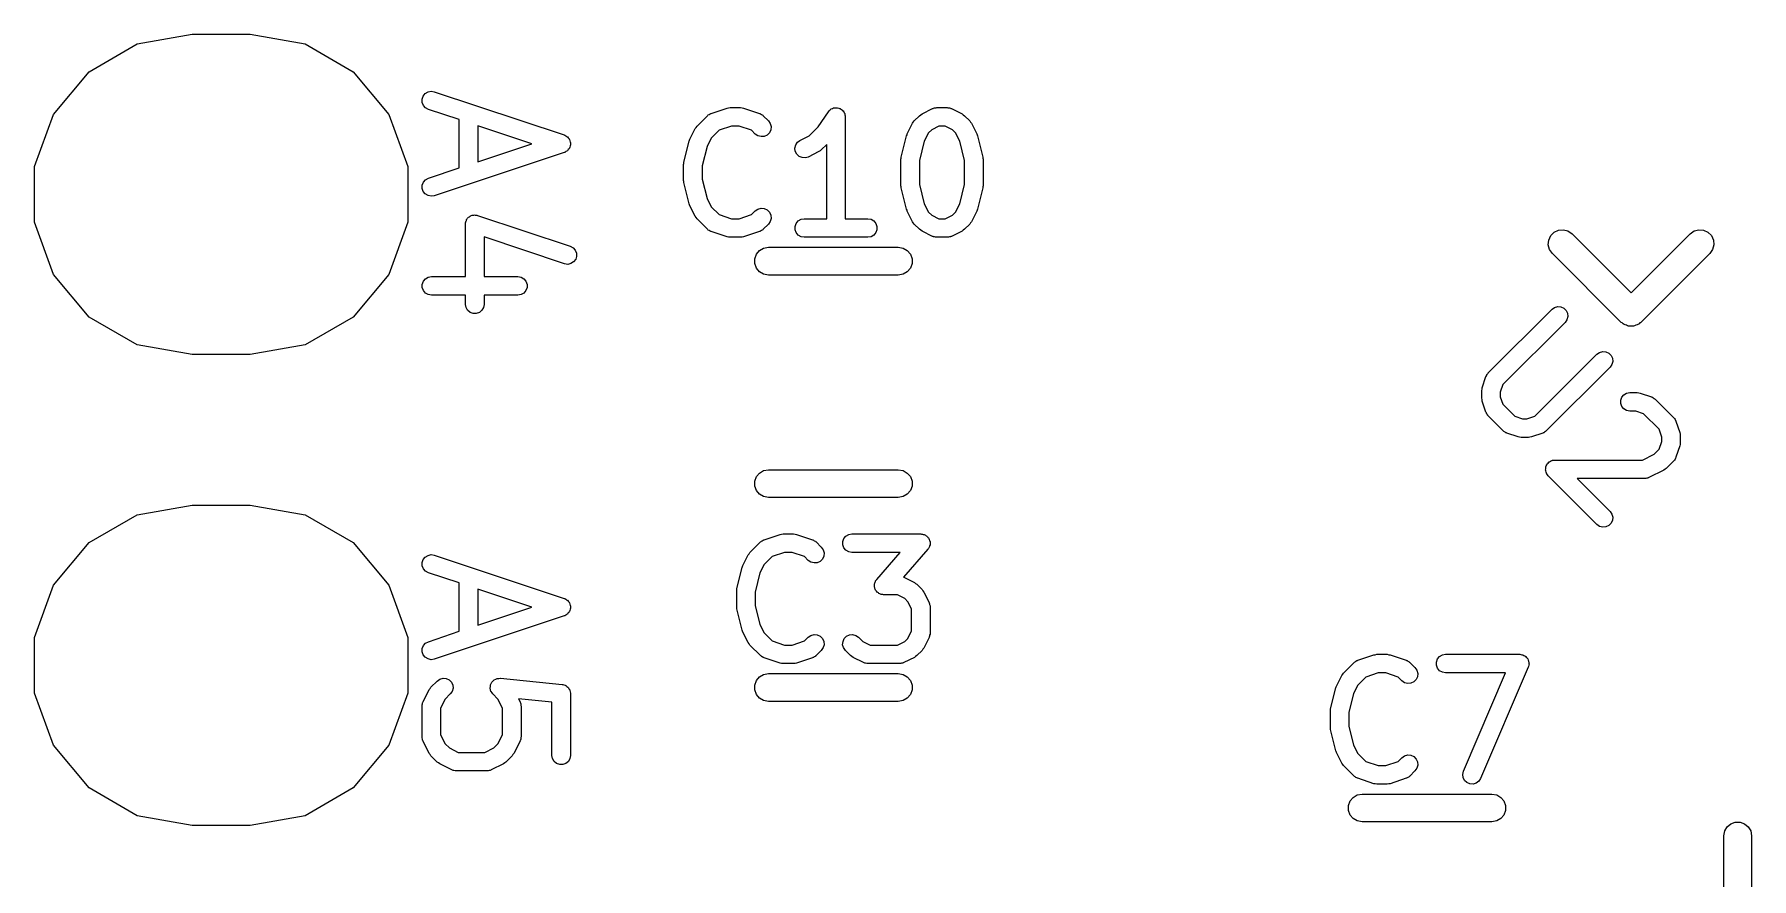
# Model space of a CAD drawing. Extents: x 125.5 to 143.1, y -145.4 to -100.4.
# Drawn here: x 125.54 to 134.8, y -133.18 to -128.63 of the extents above; entities that cross this region are included whole.
import ezdxf

# ---------------------------------------------------------------- set-up
doc = ezdxf.new("R2010")
doc.units = 0
doc.header["$MEASUREMENT"] = 0
doc.layers.add('BLACK', color=7, linetype='CONTINUOUS')

msp = doc.modelspace()

# ---------------------------------------------------------------- linework, layer by layer
at = {"layer": 'Black'}
for p, q in [((126.098, -128.678), (126.394, -128.626)), ((126.394, -128.626), (126.706, -128.626)), ((126.706, -128.626), (127.002, -128.678)), ((125.839, -128.828), (126.098, -128.678)), ((127.002, -128.678), (127.261, -128.828)), ((125.646, -129.058), (125.839, -128.828)), ((127.261, -128.828), (127.454, -129.058)), ((127.639, -128.96), (127.65, -128.946)), ((127.65, -128.946), (127.665, -128.937)), ((127.665, -128.937), (127.682, -128.933)), ((127.682, -128.933), (127.699, -128.936)), ((127.699, -128.936), (128.399, -129.169)), ((127.634, -128.976), (127.639, -128.96)), ((127.634, -128.993), (127.634, -128.976)), ((127.641, -129.01), (127.634, -128.993)), ((127.652, -129.023), (127.641, -129.01)), ((127.668, -129.031), (127.652, -129.023)), ((127.833, -129.086), (127.668, -129.031)), ((129.191, -129.053), (129.277, -129.024)), ((129.277, -129.024), (129.285, -129.023)), ((129.285, -129.023), (129.293, -129.021)), ((129.293, -129.021), (129.35, -129.021)), ((129.35, -129.021), (129.358, -129.023)), ((129.358, -129.023), (129.366, -129.024)), ((129.366, -129.024), (129.452, -129.053)), ((129.823, -129.044), (129.825, -129.042)), ((129.825, -129.042), (129.826, -129.039)), ((129.826, -129.039), (129.831, -129.035)), ((129.831, -129.035), (129.835, -129.031)), ((129.835, -129.031), (129.837, -129.03)), ((129.837, -129.03), (129.839, -129.028)), ((129.839, -129.028), (129.845, -129.026)), ((129.845, -129.026), (129.85, -129.023)), ((129.85, -129.023), (129.853, -129.023)), ((129.853, -129.023), (129.856, -129.022)), ((129.856, -129.022), (129.862, -129.022)), ((129.862, -129.022), (129.868, -129.022)), ((129.868, -129.022), (129.87, -129.022)), ((129.87, -129.022), (129.873, -129.022)), ((129.873, -129.022), (129.879, -129.024)), ((129.879, -129.024), (129.884, -129.026)), ((129.884, -129.026), (129.887, -129.027)), ((129.887, -129.027), (129.889, -129.028)), ((129.889, -129.028), (129.894, -129.032)), ((129.894, -129.032), (129.899, -129.035)), ((129.899, -129.035), (129.9, -129.038)), ((129.9, -129.038), (129.903, -129.039)), ((129.903, -129.039), (129.906, -129.044)), ((130.328, -129.055), (130.385, -129.027)), ((130.385, -129.027), (130.388, -129.026)), ((130.388, -129.026), (130.39, -129.024)), ((130.39, -129.024), (130.396, -129.023)), ((130.396, -129.023), (130.401, -129.022)), ((130.401, -129.022), (130.404, -129.022)), ((130.404, -129.022), (130.407, -129.021)), ((130.407, -129.021), (130.464, -129.021)), ((130.464, -129.021), (130.467, -129.022)), ((130.467, -129.022), (130.47, -129.022)), ((130.47, -129.022), (130.476, -129.023)), ((130.476, -129.023), (130.481, -129.024)), ((130.481, -129.024), (130.484, -129.026)), ((130.484, -129.026), (130.487, -129.027)), ((130.487, -129.027), (130.544, -129.055)), ((125.543, -129.34), (125.646, -129.058)), ((127.454, -129.058), (127.557, -129.34)), ((127.833, -129.347), (127.833, -129.086)), ((128.225, -129.217), (127.933, -129.119)), ((127.933, -129.119), (127.933, -129.314)), ((129.077, -129.192), (129.105, -129.135)), ((129.105, -129.135), (129.11, -129.128)), ((129.11, -129.128), (129.115, -129.122)), ((129.115, -129.122), (129.172, -129.065)), ((129.172, -129.065), (129.174, -129.063)), ((129.174, -129.063), (129.176, -129.061)), ((129.176, -129.061), (129.181, -129.058)), ((129.181, -129.058), (129.186, -129.055)), ((129.186, -129.055), (129.189, -129.054)), ((129.189, -129.054), (129.191, -129.053)), ((129.301, -129.121), (129.234, -129.144)), ((129.342, -129.121), (129.301, -129.121)), ((129.409, -129.144), (129.342, -129.121)), ((129.452, -129.053), (129.454, -129.054)), ((129.454, -129.054), (129.457, -129.055)), ((129.457, -129.055), (129.462, -129.058)), ((129.462, -129.058), (129.467, -129.061)), ((129.467, -129.061), (129.469, -129.063)), ((129.469, -129.063), (129.471, -129.065)), ((129.471, -129.065), (129.5, -129.093)), ((129.5, -129.093), (129.51, -129.107)), ((129.51, -129.107), (129.514, -129.124)), ((129.514, -129.124), (129.513, -129.142)), ((129.72, -129.173), (129.768, -129.125)), ((129.768, -129.125), (129.823, -129.044)), ((129.906, -129.044), (129.909, -129.049)), ((129.909, -129.049), (129.91, -129.052)), ((129.91, -129.052), (129.911, -129.054)), ((129.911, -129.054), (129.912, -129.06)), ((129.912, -129.06), (129.914, -129.066)), ((129.914, -129.066), (129.914, -129.069)), ((129.914, -129.069), (129.914, -129.071)), ((129.914, -129.071), (129.914, -129.621)), ((130.248, -129.163), (130.277, -129.106)), ((130.277, -129.106), (130.281, -129.1)), ((130.281, -129.1), (130.286, -129.093)), ((130.286, -129.093), (130.315, -129.065)), ((130.315, -129.065), (130.321, -129.06)), ((130.321, -129.06), (130.328, -129.055)), ((130.419, -129.121), (130.38, -129.141)), ((130.452, -129.121), (130.419, -129.121)), ((130.492, -129.141), (130.452, -129.121)), ((130.544, -129.055), (130.55, -129.06)), ((130.55, -129.06), (130.557, -129.065)), ((130.557, -129.065), (130.585, -129.093)), ((130.585, -129.093), (130.59, -129.1)), ((130.59, -129.1), (130.595, -129.106)), ((130.595, -129.106), (130.623, -129.163)), ((127.933, -129.314), (128.225, -129.217)), ((128.399, -129.169), (128.4, -129.17)), ((128.4, -129.17), (128.402, -129.17)), ((128.402, -129.17), (128.408, -129.174)), ((128.408, -129.174), (128.414, -129.178)), ((128.414, -129.178), (128.415, -129.179)), ((128.415, -129.179), (128.417, -129.179)), ((128.417, -129.179), (128.421, -129.185)), ((128.421, -129.185), (128.426, -129.19)), ((128.426, -129.19), (128.426, -129.192)), ((128.426, -129.192), (128.427, -129.193)), ((128.427, -129.193), (128.43, -129.2)), ((128.43, -129.2), (128.432, -129.207)), ((128.432, -129.227), (128.43, -129.234)), ((128.432, -129.207), (128.432, -129.208)), ((128.432, -129.208), (128.433, -129.209)), ((128.433, -129.224), (128.432, -129.225)), ((128.432, -129.225), (128.432, -129.227)), ((128.433, -129.209), (128.433, -129.217)), ((128.433, -129.217), (128.433, -129.224)), ((129.044, -129.316), (129.073, -129.202)), ((129.073, -129.202), (129.075, -129.197)), ((129.075, -129.197), (129.077, -129.192)), ((129.191, -129.187), (129.169, -129.232)), ((129.234, -129.144), (129.191, -129.187)), ((129.429, -129.164), (129.409, -129.144)), ((129.443, -129.174), (129.429, -129.164)), ((129.46, -129.178), (129.443, -129.174)), ((129.477, -129.177), (129.46, -129.178)), ((129.493, -129.17), (129.477, -129.177)), ((129.505, -129.157), (129.493, -129.17)), ((129.513, -129.142), (129.505, -129.157)), ((129.643, -129.24), (129.647, -129.223)), ((129.647, -129.223), (129.657, -129.208)), ((129.657, -129.208), (129.67, -129.198)), ((129.67, -129.198), (129.72, -129.173)), ((129.814, -129.221), (129.785, -129.25)), ((129.814, -129.621), (129.814, -129.221)), ((130.216, -129.288), (130.244, -129.174)), ((130.244, -129.174), (130.247, -129.169)), ((130.247, -129.169), (130.248, -129.163)), ((130.34, -129.203), (130.314, -129.306)), ((130.363, -129.158), (130.34, -129.203)), ((130.38, -129.141), (130.363, -129.158)), ((130.509, -129.158), (130.492, -129.141)), ((130.531, -129.203), (130.509, -129.158)), ((130.557, -129.306), (130.531, -129.203)), ((130.623, -129.163), (130.625, -129.169)), ((130.625, -129.169), (130.627, -129.174)), ((130.627, -129.174), (130.656, -129.288)), ((128.399, -129.264), (127.699, -129.497)), ((128.4, -129.263), (128.399, -129.264)), ((128.402, -129.263), (128.4, -129.263)), ((128.408, -129.259), (128.402, -129.263)), ((128.414, -129.256), (128.408, -129.259)), ((128.415, -129.255), (128.414, -129.256)), ((128.417, -129.254), (128.415, -129.255)), ((128.421, -129.248), (128.417, -129.254)), ((128.426, -129.243), (128.421, -129.248)), ((128.427, -129.24), (128.426, -129.242)), ((128.426, -129.242), (128.426, -129.243)), ((128.43, -129.234), (128.427, -129.24)), ((129.044, -129.323), (129.044, -129.316)), ((129.169, -129.232), (129.143, -129.335)), ((129.645, -129.257), (129.643, -129.24)), ((129.653, -129.273), (129.645, -129.257)), ((129.665, -129.285), (129.653, -129.273)), ((129.681, -129.291), (129.665, -129.285)), ((129.699, -129.293), (129.681, -129.291)), ((129.715, -129.288), (129.699, -129.293)), ((129.772, -129.259), (129.715, -129.288)), ((129.779, -129.254), (129.772, -129.259)), ((129.785, -129.25), (129.779, -129.254)), ((130.214, -129.3), (130.215, -129.294)), ((130.214, -129.443), (130.214, -129.3)), ((130.215, -129.294), (130.216, -129.288)), ((130.314, -129.306), (130.314, -129.437)), ((130.557, -129.437), (130.557, -129.306)), ((130.656, -129.288), (130.656, -129.294)), ((130.656, -129.294), (130.657, -129.3)), ((130.657, -129.3), (130.657, -129.443)), ((125.543, -129.64), (125.543, -129.34)), ((127.557, -129.34), (127.557, -129.64)), ((127.641, -129.424), (127.652, -129.411)), ((127.652, -129.411), (127.668, -129.403)), ((127.668, -129.403), (127.833, -129.347)), ((129.043, -129.329), (129.044, -129.323)), ((129.043, -129.414), (129.043, -129.329)), ((129.143, -129.335), (129.143, -129.408)), ((129.143, -129.408), (129.169, -129.511)), ((127.634, -129.44), (127.641, -129.424)), ((127.634, -129.457), (127.634, -129.44)), ((127.639, -129.474), (127.634, -129.457)), ((127.65, -129.487), (127.639, -129.474)), ((127.665, -129.496), (127.65, -129.487)), ((127.682, -129.5), (127.665, -129.496)), ((127.699, -129.497), (127.682, -129.5)), ((129.044, -129.42), (129.043, -129.414)), ((129.044, -129.426), (129.044, -129.42)), ((129.073, -129.541), (129.044, -129.426)), ((130.215, -129.449), (130.214, -129.443)), ((130.216, -129.455), (130.215, -129.449)), ((130.244, -129.569), (130.216, -129.455)), ((130.314, -129.437), (130.34, -129.54)), ((130.531, -129.54), (130.557, -129.437)), ((130.656, -129.455), (130.627, -129.569)), ((130.657, -129.443), (130.656, -129.449)), ((130.656, -129.449), (130.656, -129.455)), ((129.075, -129.546), (129.073, -129.541)), ((129.077, -129.551), (129.075, -129.546)), ((129.105, -129.608), (129.077, -129.551)), ((129.169, -129.511), (129.191, -129.556)), ((129.191, -129.556), (129.234, -129.599)), ((129.409, -129.599), (129.429, -129.579)), ((129.429, -129.579), (129.443, -129.569)), ((129.443, -129.569), (129.46, -129.564)), ((129.46, -129.564), (129.477, -129.566)), ((129.477, -129.566), (129.493, -129.573)), ((129.493, -129.573), (129.505, -129.586)), ((129.505, -129.586), (129.513, -129.601)), ((130.247, -129.574), (130.244, -129.569)), ((130.248, -129.58), (130.247, -129.574)), ((130.277, -129.637), (130.248, -129.58)), ((130.34, -129.54), (130.363, -129.585)), ((130.363, -129.585), (130.38, -129.602)), ((130.492, -129.602), (130.509, -129.585)), ((130.509, -129.585), (130.531, -129.54)), ((130.623, -129.58), (130.595, -129.637)), ((130.625, -129.574), (130.623, -129.58)), ((130.627, -129.569), (130.625, -129.574)), ((125.646, -129.922), (125.543, -129.64)), ((127.557, -129.64), (127.454, -129.922)), ((127.867, -129.643), (127.869, -129.638)), ((127.867, -129.646), (127.867, -129.643)), ((127.867, -129.65), (127.867, -129.646)), ((127.867, -129.933), (127.867, -129.65)), ((127.869, -129.638), (127.87, -129.633)), ((127.87, -129.633), (127.872, -129.63)), ((127.872, -129.63), (127.873, -129.626)), ((127.873, -129.626), (127.876, -129.622)), ((127.876, -129.622), (127.878, -129.618)), ((127.878, -129.618), (127.881, -129.615)), ((127.881, -129.615), (127.883, -129.613)), ((127.883, -129.613), (127.888, -129.61)), ((127.888, -129.61), (127.892, -129.607)), ((127.892, -129.607), (127.895, -129.605)), ((127.895, -129.605), (127.898, -129.603)), ((127.898, -129.603), (127.903, -129.602)), ((127.903, -129.602), (127.908, -129.601)), ((127.908, -129.601), (127.912, -129.601)), ((127.912, -129.601), (127.915, -129.6)), ((127.915, -129.6), (127.92, -129.601)), ((127.92, -129.601), (127.925, -129.601)), ((127.925, -129.601), (127.929, -129.602)), ((127.929, -129.602), (127.932, -129.603)), ((127.932, -129.603), (128.432, -129.769)), ((129.11, -129.615), (129.105, -129.608)), ((129.115, -129.621), (129.11, -129.615)), ((129.172, -129.678), (129.115, -129.621)), ((129.174, -129.68), (129.172, -129.678)), ((129.176, -129.682), (129.174, -129.68)), ((129.181, -129.685), (129.176, -129.682)), ((129.186, -129.688), (129.181, -129.685)), ((129.189, -129.689), (129.186, -129.688)), ((129.191, -129.69), (129.189, -129.689)), ((129.277, -129.719), (129.191, -129.69)), ((129.234, -129.599), (129.301, -129.621)), ((129.301, -129.621), (129.342, -129.621)), ((129.342, -129.621), (129.409, -129.599)), ((129.452, -129.69), (129.366, -129.719)), ((129.454, -129.689), (129.452, -129.69)), ((129.457, -129.688), (129.454, -129.689)), ((129.462, -129.685), (129.457, -129.688)), ((129.467, -129.682), (129.462, -129.685)), ((129.469, -129.68), (129.467, -129.682)), ((129.471, -129.678), (129.469, -129.68)), ((129.5, -129.65), (129.471, -129.678)), ((129.51, -129.635), (129.5, -129.65)), ((129.514, -129.619), (129.51, -129.635)), ((129.513, -129.601), (129.514, -129.619)), ((129.644, -129.663), (129.65, -129.646)), ((129.644, -129.68), (129.644, -129.663)), ((129.65, -129.696), (129.644, -129.68)), ((129.65, -129.646), (129.661, -129.633)), ((129.661, -129.633), (129.676, -129.624)), ((129.676, -129.624), (129.693, -129.621)), ((129.693, -129.621), (129.814, -129.621)), ((129.914, -129.621), (130.036, -129.621)), ((130.036, -129.621), (130.053, -129.624)), ((130.053, -129.624), (130.068, -129.633)), ((130.068, -129.633), (130.079, -129.646)), ((130.079, -129.646), (130.085, -129.663)), ((130.085, -129.68), (130.079, -129.696)), ((130.085, -129.663), (130.085, -129.68)), ((130.281, -129.643), (130.277, -129.637)), ((130.286, -129.65), (130.281, -129.643)), ((130.315, -129.678), (130.286, -129.65)), ((130.321, -129.683), (130.315, -129.678)), ((130.328, -129.688), (130.321, -129.683)), ((130.385, -129.716), (130.328, -129.688)), ((130.38, -129.602), (130.419, -129.621)), ((130.419, -129.621), (130.452, -129.621)), ((130.452, -129.621), (130.492, -129.602)), ((130.544, -129.688), (130.487, -129.716)), ((130.55, -129.683), (130.544, -129.688)), ((130.557, -129.678), (130.55, -129.683)), ((130.585, -129.65), (130.557, -129.678)), ((130.59, -129.643), (130.585, -129.65)), ((130.595, -129.637), (130.59, -129.643)), ((133.736, -129.694), (133.759, -129.683)), ((133.759, -129.683), (133.785, -129.681)), ((133.785, -129.681), (133.81, -129.687)), ((133.81, -129.687), (133.832, -129.702)), ((134.468, -129.702), (134.49, -129.687)), ((134.49, -129.687), (134.515, -129.681)), ((134.515, -129.681), (134.541, -129.683)), ((134.541, -129.683), (134.564, -129.694)), ((128.401, -129.864), (127.967, -129.719)), ((127.967, -129.719), (127.967, -129.933)), ((128.432, -129.769), (128.448, -129.778)), ((128.448, -129.778), (128.459, -129.79)), ((129.285, -129.72), (129.277, -129.719)), ((129.293, -129.721), (129.285, -129.72)), ((129.35, -129.721), (129.293, -129.721)), ((129.358, -129.72), (129.35, -129.721)), ((129.366, -129.719), (129.358, -129.72)), ((129.452, -129.793), (129.474, -129.78)), ((129.474, -129.78), (129.5, -129.775)), ((129.5, -129.775), (130.2, -129.775)), ((129.661, -129.71), (129.65, -129.696)), ((129.676, -129.718), (129.661, -129.71)), ((129.693, -129.721), (129.676, -129.718)), ((130.036, -129.721), (129.693, -129.721)), ((130.053, -129.718), (130.036, -129.721)), ((130.068, -129.71), (130.053, -129.718)), ((130.079, -129.696), (130.068, -129.71)), ((130.2, -129.775), (130.226, -129.78)), ((130.226, -129.78), (130.248, -129.793)), ((130.388, -129.717), (130.385, -129.716)), ((130.39, -129.718), (130.388, -129.717)), ((130.396, -129.719), (130.39, -129.718)), ((130.401, -129.721), (130.396, -129.719)), ((130.404, -129.721), (130.401, -129.721)), ((130.407, -129.721), (130.404, -129.721)), ((130.464, -129.721), (130.407, -129.721)), ((130.467, -129.721), (130.464, -129.721)), ((130.47, -129.721), (130.467, -129.721)), ((130.476, -129.719), (130.47, -129.721)), ((130.481, -129.718), (130.476, -129.719)), ((130.484, -129.717), (130.481, -129.718)), ((130.487, -129.716), (130.484, -129.717)), ((133.704, -129.762), (133.706, -129.736)), ((133.711, -129.787), (133.704, -129.762)), ((133.706, -129.736), (133.717, -129.712)), ((133.717, -129.712), (133.736, -129.694)), ((133.832, -129.702), (134.15, -130.02)), ((134.15, -130.02), (134.468, -129.702)), ((134.564, -129.694), (134.583, -129.712)), ((134.583, -129.712), (134.594, -129.736)), ((134.596, -129.762), (134.589, -129.787)), ((134.594, -129.736), (134.596, -129.762)), ((128.418, -129.867), (128.401, -129.864)), ((128.435, -129.863), (128.418, -129.867)), ((128.45, -129.854), (128.435, -129.863)), ((128.461, -129.84), (128.45, -129.854)), ((128.459, -129.79), (128.466, -129.807)), ((128.466, -129.824), (128.461, -129.84)), ((128.466, -129.807), (128.466, -129.824)), ((129.426, -129.837), (129.435, -129.812)), ((129.426, -129.863), (129.426, -129.837)), ((129.435, -129.887), (129.426, -129.863)), ((129.435, -129.812), (129.452, -129.793)), ((130.248, -129.793), (130.265, -129.812)), ((130.265, -129.812), (130.274, -129.837)), ((130.274, -129.863), (130.265, -129.887)), ((130.274, -129.837), (130.274, -129.863)), ((133.726, -129.808), (133.711, -129.787)), ((134.097, -130.18), (133.726, -129.808)), ((134.574, -129.808), (134.203, -130.18)), ((134.589, -129.787), (134.574, -129.808)), ((125.839, -130.152), (125.646, -129.922)), ((127.454, -129.922), (127.261, -130.152)), ((127.634, -129.975), (127.64, -129.958)), ((127.64, -129.958), (127.651, -129.945)), ((127.651, -129.945), (127.666, -129.936)), ((127.666, -129.936), (127.683, -129.933)), ((127.683, -129.933), (127.867, -129.933)), ((127.967, -129.933), (128.15, -129.933)), ((128.15, -129.933), (128.167, -129.936)), ((128.167, -129.936), (128.182, -129.945)), ((128.182, -129.945), (128.193, -129.958)), ((128.193, -129.958), (128.199, -129.975)), ((129.452, -129.907), (129.435, -129.887)), ((129.474, -129.92), (129.452, -129.907)), ((129.5, -129.925), (129.474, -129.92)), ((130.2, -129.925), (129.5, -129.925)), ((130.226, -129.92), (130.2, -129.925)), ((130.248, -129.907), (130.226, -129.92)), ((130.265, -129.887), (130.248, -129.907)), ((127.634, -129.992), (127.634, -129.975)), ((127.64, -130.008), (127.634, -129.992)), ((127.651, -130.022), (127.64, -130.008)), ((127.666, -130.03), (127.651, -130.022)), ((127.683, -130.033), (127.666, -130.03)), ((127.867, -130.033), (127.683, -130.033)), ((127.867, -130.083), (127.867, -130.033)), ((128.15, -130.033), (127.967, -130.033)), ((127.967, -130.033), (127.967, -130.083)), ((128.167, -130.03), (128.15, -130.033)), ((128.182, -130.022), (128.167, -130.03)), ((128.193, -130.008), (128.182, -130.022)), ((128.199, -129.992), (128.193, -130.008)), ((128.199, -129.975), (128.199, -129.992)), ((126.098, -130.302), (125.839, -130.152)), ((127.261, -130.152), (127.002, -130.302)), ((127.87, -130.1), (127.867, -130.083)), ((127.878, -130.115), (127.87, -130.1)), ((127.892, -130.127), (127.878, -130.115)), ((127.908, -130.133), (127.892, -130.127)), ((127.925, -130.133), (127.908, -130.133)), ((127.942, -130.127), (127.925, -130.133)), ((127.955, -130.115), (127.942, -130.127)), ((127.964, -130.1), (127.955, -130.115)), ((127.967, -130.083), (127.964, -130.1)), ((133.38, -130.453), (133.724, -130.109)), ((133.724, -130.109), (133.738, -130.099)), ((133.738, -130.099), (133.755, -130.095)), ((133.755, -130.095), (133.772, -130.096)), ((133.772, -130.096), (133.788, -130.103)), ((133.788, -130.103), (133.8, -130.116)), ((133.8, -130.116), (133.807, -130.131)), ((133.809, -130.149), (133.804, -130.166)), ((133.807, -130.131), (133.809, -130.149)), ((133.794, -130.18), (133.459, -130.515)), ((133.804, -130.166), (133.794, -130.18)), ((134.102, -130.183), (134.097, -130.18)), ((134.107, -130.188), (134.102, -130.183)), ((134.113, -130.191), (134.107, -130.188)), ((134.118, -130.194), (134.113, -130.191)), ((134.125, -130.196), (134.118, -130.194)), ((134.131, -130.199), (134.125, -130.196)), ((134.137, -130.2), (134.131, -130.199)), ((134.143, -130.201), (134.137, -130.2)), ((134.15, -130.201), (134.143, -130.201)), ((134.157, -130.201), (134.15, -130.201)), ((134.163, -130.2), (134.157, -130.201)), ((134.169, -130.199), (134.163, -130.2)), ((134.175, -130.196), (134.169, -130.199)), ((134.182, -130.194), (134.175, -130.196)), ((134.187, -130.191), (134.182, -130.194)), ((134.193, -130.188), (134.187, -130.191)), ((134.198, -130.183), (134.193, -130.188)), ((134.203, -130.18), (134.198, -130.183)), ((126.394, -130.354), (126.098, -130.302)), ((127.002, -130.302), (126.706, -130.354)), ((133.98, -130.342), (133.997, -130.337)), ((133.997, -130.337), (134.014, -130.339)), ((126.706, -130.354), (126.394, -130.354)), ((133.631, -130.687), (133.966, -130.351)), ((134.037, -130.422), (133.693, -130.766)), ((133.966, -130.351), (133.98, -130.342)), ((134.014, -130.339), (134.03, -130.346)), ((134.03, -130.346), (134.042, -130.358)), ((134.047, -130.408), (134.037, -130.422)), ((134.042, -130.358), (134.05, -130.374)), ((134.051, -130.391), (134.047, -130.408)), ((134.05, -130.374), (134.051, -130.391)), ((133.348, -130.533), (133.368, -130.472)), ((133.368, -130.472), (133.37, -130.47)), ((133.37, -130.467), (133.374, -130.462)), ((133.37, -130.47), (133.37, -130.467)), ((133.374, -130.462), (133.376, -130.457)), ((133.376, -130.457), (133.379, -130.455)), ((133.379, -130.455), (133.38, -130.453)), ((133.459, -130.515), (133.445, -130.557)), ((133.345, -130.548), (133.347, -130.541)), ((133.345, -130.589), (133.345, -130.548)), ((133.347, -130.597), (133.345, -130.589)), ((133.347, -130.541), (133.348, -130.533)), ((133.348, -130.605), (133.347, -130.597)), ((133.368, -130.665), (133.348, -130.605)), ((133.445, -130.557), (133.445, -130.581)), ((133.445, -130.581), (133.459, -130.622)), ((134.094, -130.6), (134.1, -130.584)), ((134.094, -130.618), (134.094, -130.6)), ((134.1, -130.584), (134.111, -130.571)), ((134.111, -130.571), (134.126, -130.562)), ((134.126, -130.562), (134.143, -130.559)), ((134.143, -130.559), (134.183, -130.559)), ((134.183, -130.559), (134.191, -130.56)), ((134.191, -130.56), (134.199, -130.562)), ((134.199, -130.562), (134.26, -130.582)), ((134.26, -130.582), (134.262, -130.583)), ((134.262, -130.583), (134.265, -130.584)), ((134.265, -130.584), (134.27, -130.587)), ((134.27, -130.587), (134.275, -130.59)), ((134.275, -130.59), (134.277, -130.592)), ((134.277, -130.592), (134.279, -130.594)), ((134.279, -130.594), (134.38, -130.695)), ((133.37, -130.668), (133.368, -130.665)), ((133.37, -130.671), (133.37, -130.668)), ((133.374, -130.675), (133.37, -130.671)), ((133.376, -130.681), (133.374, -130.675)), ((133.379, -130.682), (133.376, -130.681)), ((133.38, -130.685), (133.379, -130.682)), ((133.461, -130.766), (133.38, -130.685)), ((133.459, -130.622), (133.523, -130.687)), ((133.523, -130.687), (133.565, -130.701)), ((133.565, -130.701), (133.589, -130.701)), ((133.589, -130.701), (133.631, -130.687)), ((134.1, -130.634), (134.094, -130.618)), ((134.111, -130.647), (134.1, -130.634)), ((134.126, -130.656), (134.111, -130.647)), ((134.143, -130.659), (134.126, -130.656)), ((134.175, -130.659), (134.143, -130.659)), ((134.217, -130.673), (134.175, -130.659)), ((134.301, -130.757), (134.217, -130.673)), ((134.38, -130.695), (134.382, -130.697)), ((134.382, -130.697), (134.384, -130.699)), ((134.384, -130.699), (134.387, -130.704)), ((134.387, -130.704), (134.39, -130.709)), ((133.463, -130.767), (133.461, -130.766)), ((133.465, -130.769), (133.463, -130.767)), ((133.471, -130.772), (133.465, -130.769)), ((133.475, -130.776), (133.471, -130.772)), ((133.478, -130.776), (133.475, -130.776)), ((133.481, -130.778), (133.478, -130.776)), ((133.541, -130.798), (133.481, -130.778)), ((133.549, -130.799), (133.541, -130.798)), ((133.557, -130.801), (133.549, -130.799)), ((133.597, -130.801), (133.557, -130.801)), ((133.605, -130.799), (133.597, -130.801)), ((133.613, -130.798), (133.605, -130.799)), ((133.674, -130.778), (133.613, -130.798)), ((133.676, -130.776), (133.674, -130.778)), ((133.679, -130.776), (133.676, -130.776)), ((133.684, -130.772), (133.679, -130.776)), ((133.689, -130.769), (133.684, -130.772)), ((133.691, -130.767), (133.689, -130.769)), ((133.693, -130.766), (133.691, -130.767)), ((134.315, -130.799), (134.301, -130.757)), ((134.315, -130.823), (134.315, -130.799)), ((134.39, -130.709), (134.391, -130.712)), ((134.391, -130.712), (134.392, -130.714)), ((134.392, -130.714), (134.413, -130.775)), ((134.413, -130.775), (134.414, -130.783)), ((134.414, -130.783), (134.415, -130.791)), ((134.415, -130.791), (134.415, -130.831)), ((134.212, -130.923), (134.275, -130.891)), ((134.275, -130.891), (134.301, -130.865)), ((134.301, -130.865), (134.315, -130.823)), ((134.413, -130.847), (134.392, -130.908)), ((134.414, -130.839), (134.413, -130.847)), ((134.415, -130.831), (134.414, -130.839)), ((129.452, -130.993), (129.474, -130.98)), ((129.474, -130.98), (129.5, -130.975)), ((129.5, -130.975), (130.2, -130.975)), ((130.2, -130.975), (130.226, -130.98)), ((130.226, -130.98), (130.248, -130.993)), ((133.689, -130.977), (133.69, -130.971)), ((133.69, -130.979), (133.689, -130.977)), ((133.69, -130.962), (133.691, -130.96)), ((133.69, -130.964), (133.69, -130.962)), ((133.69, -130.971), (133.69, -130.964)), ((133.69, -130.981), (133.69, -130.979)), ((133.692, -130.988), (133.69, -130.981)), ((133.691, -130.96), (133.693, -130.954)), ((133.693, -130.954), (133.696, -130.948)), ((133.696, -130.948), (133.697, -130.946)), ((133.697, -130.946), (133.698, -130.944)), ((133.698, -130.944), (133.703, -130.939)), ((133.703, -130.939), (133.707, -130.934)), ((133.707, -130.934), (133.709, -130.933)), ((133.709, -130.933), (133.71, -130.932)), ((133.71, -130.932), (133.716, -130.929)), ((133.716, -130.929), (133.722, -130.926)), ((133.722, -130.926), (133.724, -130.925)), ((133.724, -130.925), (133.726, -130.924)), ((133.726, -130.924), (133.732, -130.924)), ((133.732, -130.924), (133.739, -130.923)), ((133.739, -130.923), (134.212, -130.923)), ((134.327, -130.977), (134.246, -131.017)), ((134.333, -130.972), (134.327, -130.977)), ((134.34, -130.968), (134.333, -130.972)), ((134.38, -130.927), (134.34, -130.968)), ((134.382, -130.925), (134.38, -130.927)), ((134.384, -130.923), (134.382, -130.925)), ((134.387, -130.918), (134.384, -130.923)), ((134.39, -130.913), (134.387, -130.918)), ((134.391, -130.91), (134.39, -130.913)), ((134.392, -130.908), (134.391, -130.91)), ((129.426, -131.037), (129.435, -131.012)), ((129.426, -131.063), (129.426, -131.037)), ((129.435, -131.088), (129.426, -131.063)), ((129.435, -131.012), (129.452, -130.993)), ((130.248, -130.993), (130.265, -131.012)), ((130.265, -131.012), (130.274, -131.037)), ((130.274, -131.063), (130.265, -131.088)), ((130.274, -131.037), (130.274, -131.063)), ((133.694, -130.994), (133.692, -130.988)), ((133.695, -130.996), (133.694, -130.994)), ((133.696, -130.998), (133.695, -130.996)), ((133.7, -131.003), (133.696, -130.998)), ((133.704, -131.008), (133.7, -131.003)), ((133.966, -131.271), (133.704, -131.008)), ((134.224, -131.023), (133.86, -131.023)), ((133.86, -131.023), (134.037, -131.2)), ((134.227, -131.022), (134.224, -131.023)), ((134.229, -131.022), (134.227, -131.022)), ((134.235, -131.021), (134.229, -131.022)), ((134.241, -131.02), (134.235, -131.021)), ((134.243, -131.018), (134.241, -131.02)), ((134.246, -131.017), (134.243, -131.018)), ((126.098, -131.218), (126.394, -131.166)), ((126.394, -131.166), (126.706, -131.166)), ((126.706, -131.166), (127.002, -131.218)), ((129.452, -131.107), (129.435, -131.088)), ((129.474, -131.12), (129.452, -131.107)), ((129.5, -131.125), (129.474, -131.12)), ((130.2, -131.125), (129.5, -131.125)), ((130.226, -131.12), (130.2, -131.125)), ((130.248, -131.107), (130.226, -131.12)), ((130.265, -131.088), (130.248, -131.107)), ((125.839, -131.368), (126.098, -131.218)), ((127.002, -131.218), (127.261, -131.368)), ((134.042, -131.264), (134.03, -131.276)), ((134.037, -131.2), (134.047, -131.214)), ((134.05, -131.248), (134.042, -131.264)), ((134.047, -131.214), (134.051, -131.231)), ((134.051, -131.231), (134.05, -131.248)), ((129.467, -131.358), (129.472, -131.355)), ((129.472, -131.355), (129.475, -131.354)), ((129.475, -131.354), (129.477, -131.353)), ((129.477, -131.353), (129.563, -131.324)), ((129.563, -131.324), (129.571, -131.323)), ((129.571, -131.323), (129.579, -131.321)), ((129.579, -131.321), (129.636, -131.321)), ((129.636, -131.321), (129.644, -131.323)), ((129.644, -131.323), (129.652, -131.324)), ((129.652, -131.324), (129.737, -131.353)), ((129.737, -131.353), (129.74, -131.354)), ((129.74, -131.354), (129.743, -131.355)), ((129.743, -131.355), (129.747, -131.358)), ((129.901, -131.363), (129.907, -131.346)), ((129.907, -131.346), (129.918, -131.333)), ((129.918, -131.333), (129.933, -131.324)), ((129.933, -131.324), (129.95, -131.321)), ((129.95, -131.321), (130.321, -131.321)), ((130.321, -131.321), (130.326, -131.322)), ((130.326, -131.322), (130.331, -131.322)), ((130.331, -131.322), (130.335, -131.324)), ((130.335, -131.324), (130.339, -131.324)), ((130.339, -131.324), (130.343, -131.327)), ((130.343, -131.327), (130.347, -131.329)), ((130.347, -131.329), (130.35, -131.331)), ((130.35, -131.331), (130.354, -131.333)), ((130.354, -131.333), (130.357, -131.337)), ((130.357, -131.337), (130.36, -131.34)), ((130.36, -131.34), (130.362, -131.343)), ((130.362, -131.343), (130.365, -131.346)), ((130.365, -131.346), (130.366, -131.351)), ((130.366, -131.351), (130.369, -131.355)), ((130.369, -131.355), (130.369, -131.359)), ((133.98, -131.281), (133.966, -131.271)), ((133.997, -131.285), (133.98, -131.281)), ((134.014, -131.284), (133.997, -131.285)), ((134.03, -131.276), (134.014, -131.284)), ((125.646, -131.598), (125.839, -131.368)), ((127.261, -131.368), (127.454, -131.598)), ((127.639, -131.46), (127.65, -131.446)), ((127.65, -131.446), (127.665, -131.437)), ((127.665, -131.437), (127.682, -131.433)), ((127.682, -131.433), (127.699, -131.436)), ((127.699, -131.436), (128.399, -131.669)), ((129.362, -131.492), (129.391, -131.435)), ((129.391, -131.435), (129.396, -131.428)), ((129.396, -131.428), (129.4, -131.422)), ((129.4, -131.422), (129.458, -131.365)), ((129.458, -131.365), (129.46, -131.363)), ((129.46, -131.363), (129.462, -131.361)), ((129.462, -131.361), (129.467, -131.358)), ((129.52, -131.444), (129.477, -131.487)), ((129.587, -131.421), (129.52, -131.444)), ((129.628, -131.421), (129.587, -131.421)), ((129.694, -131.444), (129.628, -131.421)), ((129.715, -131.464), (129.694, -131.444)), ((129.747, -131.358), (129.753, -131.361)), ((129.753, -131.361), (129.754, -131.363)), ((129.754, -131.363), (129.757, -131.365)), ((129.757, -131.365), (129.785, -131.393)), ((129.785, -131.393), (129.795, -131.407)), ((129.798, -131.442), (129.791, -131.457)), ((129.795, -131.407), (129.8, -131.424)), ((129.8, -131.424), (129.798, -131.442)), ((129.901, -131.38), (129.901, -131.363)), ((129.907, -131.396), (129.901, -131.38)), ((129.918, -131.41), (129.907, -131.396)), ((129.933, -131.418), (129.918, -131.41)), ((129.95, -131.421), (129.933, -131.418)), ((130.211, -131.421), (129.95, -131.421)), ((130.084, -131.567), (130.211, -131.421)), ((130.359, -131.404), (130.228, -131.555)), ((130.362, -131.4), (130.359, -131.404)), ((130.365, -131.396), (130.362, -131.4)), ((130.366, -131.393), (130.365, -131.396)), ((130.368, -131.389), (130.366, -131.393)), ((130.369, -131.385), (130.368, -131.389)), ((130.369, -131.359), (130.371, -131.363)), ((130.371, -131.38), (130.369, -131.385)), ((130.371, -131.363), (130.371, -131.368)), ((130.371, -131.368), (130.371, -131.372)), ((130.371, -131.372), (130.371, -131.376)), ((130.371, -131.376), (130.371, -131.38)), ((127.634, -131.476), (127.639, -131.46)), ((127.634, -131.493), (127.634, -131.476)), ((127.641, -131.51), (127.634, -131.493)), ((127.652, -131.523), (127.641, -131.51)), ((127.668, -131.531), (127.652, -131.523)), ((127.833, -131.586), (127.668, -131.531)), ((129.33, -131.616), (129.359, -131.502)), ((129.359, -131.502), (129.361, -131.497)), ((129.361, -131.497), (129.362, -131.492)), ((129.454, -131.532), (129.429, -131.635)), ((129.477, -131.487), (129.454, -131.532)), ((129.729, -131.474), (129.715, -131.464)), ((129.746, -131.478), (129.729, -131.474)), ((129.763, -131.477), (129.746, -131.478)), ((129.779, -131.47), (129.763, -131.477)), ((129.791, -131.457), (129.779, -131.47)), ((125.543, -131.88), (125.646, -131.598)), ((127.454, -131.598), (127.557, -131.88)), ((127.833, -131.847), (127.833, -131.586)), ((128.225, -131.717), (127.933, -131.619)), ((127.933, -131.619), (127.933, -131.814)), ((129.329, -131.629), (129.33, -131.623)), ((129.329, -131.714), (129.329, -131.629)), ((129.33, -131.623), (129.33, -131.616)), ((130.071, -131.599), (130.072, -131.595)), ((130.072, -131.604), (130.071, -131.599)), ((130.072, -131.591), (130.074, -131.587)), ((130.072, -131.595), (130.072, -131.591)), ((130.072, -131.609), (130.072, -131.604)), ((130.074, -131.612), (130.072, -131.609)), ((130.074, -131.587), (130.075, -131.582)), ((130.074, -131.616), (130.074, -131.612)), ((130.076, -131.62), (130.074, -131.616)), ((130.075, -131.582), (130.077, -131.579)), ((130.078, -131.625), (130.076, -131.62)), ((130.077, -131.579), (130.078, -131.575)), ((130.078, -131.575), (130.081, -131.571)), ((130.081, -131.628), (130.078, -131.625)), ((130.081, -131.571), (130.084, -131.567)), ((130.082, -131.631), (130.081, -131.628)), ((130.086, -131.635), (130.082, -131.631)), ((130.228, -131.555), (130.23, -131.555)), ((130.23, -131.555), (130.287, -131.584)), ((130.287, -131.584), (130.293, -131.589)), ((130.293, -131.589), (130.3, -131.593)), ((130.3, -131.593), (130.328, -131.622)), ((130.328, -131.622), (130.333, -131.628)), ((130.333, -131.628), (130.338, -131.635)), ((127.933, -131.814), (128.225, -131.717)), ((128.399, -131.669), (128.4, -131.67)), ((128.4, -131.67), (128.402, -131.67)), ((128.402, -131.67), (128.408, -131.674)), ((128.408, -131.674), (128.414, -131.678)), ((128.414, -131.678), (128.415, -131.679)), ((128.415, -131.679), (128.417, -131.679)), ((128.417, -131.679), (128.421, -131.685)), ((128.421, -131.685), (128.426, -131.69)), ((128.426, -131.69), (128.426, -131.692)), ((128.426, -131.692), (128.427, -131.693)), ((128.427, -131.693), (128.43, -131.7)), ((128.43, -131.7), (128.432, -131.707)), ((128.432, -131.727), (128.43, -131.734)), ((128.432, -131.707), (128.432, -131.708)), ((128.432, -131.708), (128.433, -131.709)), ((128.433, -131.724), (128.432, -131.725)), ((128.432, -131.725), (128.432, -131.727)), ((128.433, -131.709), (128.433, -131.717)), ((128.433, -131.717), (128.433, -131.724)), ((129.33, -131.72), (129.329, -131.714)), ((129.33, -131.726), (129.33, -131.72)), ((129.359, -131.841), (129.33, -131.726)), ((129.429, -131.635), (129.429, -131.708)), ((129.429, -131.708), (129.454, -131.811)), ((130.089, -131.638), (130.086, -131.635)), ((130.093, -131.64), (130.089, -131.638)), ((130.096, -131.643), (130.093, -131.64)), ((130.1, -131.645), (130.096, -131.643)), ((130.104, -131.647), (130.1, -131.645)), ((130.108, -131.648), (130.104, -131.647)), ((130.112, -131.649), (130.108, -131.648)), ((130.117, -131.649), (130.112, -131.649)), ((130.121, -131.65), (130.117, -131.649)), ((130.195, -131.65), (130.121, -131.65)), ((130.235, -131.67), (130.195, -131.65)), ((130.252, -131.687), (130.235, -131.67)), ((130.271, -131.726), (130.252, -131.687)), ((130.271, -131.845), (130.271, -131.726)), ((130.338, -131.635), (130.366, -131.692)), ((130.366, -131.692), (130.367, -131.695)), ((130.367, -131.695), (130.368, -131.697)), ((130.368, -131.697), (130.369, -131.703)), ((130.369, -131.703), (130.371, -131.709)), ((130.371, -131.709), (130.371, -131.711)), ((130.371, -131.711), (130.371, -131.714)), ((130.371, -131.714), (130.371, -131.857)), ((128.399, -131.764), (127.699, -131.997)), ((128.4, -131.763), (128.399, -131.764)), ((128.402, -131.763), (128.4, -131.763)), ((128.408, -131.759), (128.402, -131.763)), ((128.414, -131.756), (128.408, -131.759)), ((128.415, -131.755), (128.414, -131.756)), ((128.417, -131.754), (128.415, -131.755)), ((128.421, -131.748), (128.417, -131.754)), ((128.426, -131.743), (128.421, -131.748)), ((128.427, -131.74), (128.426, -131.742)), ((128.426, -131.742), (128.426, -131.743)), ((128.43, -131.734), (128.427, -131.74)), ((129.454, -131.811), (129.477, -131.856)), ((125.543, -132.18), (125.543, -131.88)), ((127.557, -131.88), (127.557, -132.18)), ((127.641, -131.924), (127.652, -131.911)), ((127.652, -131.911), (127.668, -131.903)), ((127.668, -131.903), (127.833, -131.847)), ((129.361, -131.846), (129.359, -131.841)), ((129.362, -131.851), (129.361, -131.846)), ((129.391, -131.908), (129.362, -131.851)), ((129.396, -131.915), (129.391, -131.908)), ((129.477, -131.856), (129.52, -131.899)), ((129.52, -131.899), (129.587, -131.921)), ((129.628, -131.921), (129.694, -131.899)), ((129.694, -131.899), (129.715, -131.879)), ((129.715, -131.879), (129.729, -131.869)), ((129.729, -131.869), (129.746, -131.864)), ((129.746, -131.864), (129.763, -131.866)), ((129.763, -131.866), (129.779, -131.873)), ((129.779, -131.873), (129.791, -131.886)), ((129.791, -131.886), (129.798, -131.901)), ((129.798, -131.901), (129.8, -131.919)), ((129.9, -131.919), (129.902, -131.901)), ((129.902, -131.901), (129.909, -131.886)), ((129.909, -131.886), (129.921, -131.873)), ((129.921, -131.873), (129.937, -131.866)), ((129.937, -131.866), (129.954, -131.864)), ((129.954, -131.864), (129.971, -131.869)), ((129.971, -131.869), (129.985, -131.879)), ((129.985, -131.879), (130.008, -131.902)), ((130.008, -131.902), (130.048, -131.921)), ((130.195, -131.921), (130.235, -131.902)), ((130.235, -131.902), (130.252, -131.885)), ((130.252, -131.885), (130.271, -131.845)), ((130.366, -131.88), (130.338, -131.937)), ((130.367, -131.877), (130.366, -131.88)), ((130.368, -131.874), (130.367, -131.877)), ((130.369, -131.868), (130.368, -131.874)), ((130.371, -131.863), (130.369, -131.868)), ((130.371, -131.857), (130.371, -131.86)), ((130.371, -131.86), (130.371, -131.863)), ((127.634, -131.94), (127.641, -131.924)), ((127.634, -131.957), (127.634, -131.94)), ((127.639, -131.974), (127.634, -131.957)), ((127.65, -131.987), (127.639, -131.974)), ((127.665, -131.996), (127.65, -131.987)), ((127.682, -132), (127.665, -131.996)), ((127.699, -131.997), (127.682, -132)), ((129.4, -131.921), (129.396, -131.915)), ((129.458, -131.978), (129.4, -131.921)), ((129.46, -131.98), (129.458, -131.978)), ((129.462, -131.982), (129.46, -131.98)), ((129.467, -131.985), (129.462, -131.982)), ((129.472, -131.988), (129.467, -131.985)), ((129.475, -131.989), (129.472, -131.988)), ((129.477, -131.99), (129.475, -131.989)), ((129.563, -132.019), (129.477, -131.99)), ((129.587, -131.921), (129.628, -131.921)), ((129.737, -131.99), (129.652, -132.019)), ((129.74, -131.989), (129.737, -131.99)), ((129.743, -131.988), (129.74, -131.989)), ((129.747, -131.985), (129.743, -131.988)), ((129.753, -131.982), (129.747, -131.985)), ((129.754, -131.98), (129.753, -131.982)), ((129.757, -131.978), (129.754, -131.98)), ((129.785, -131.95), (129.757, -131.978)), ((129.795, -131.935), (129.785, -131.95)), ((129.8, -131.919), (129.795, -131.935)), ((129.905, -131.935), (129.9, -131.919)), ((129.915, -131.95), (129.905, -131.935)), ((129.943, -131.978), (129.915, -131.95)), ((129.95, -131.983), (129.943, -131.978)), ((129.956, -131.988), (129.95, -131.983)), ((130.013, -132.016), (129.956, -131.988)), ((130.048, -131.921), (130.195, -131.921)), ((130.287, -131.988), (130.23, -132.016)), ((130.293, -131.983), (130.287, -131.988)), ((130.3, -131.978), (130.293, -131.983)), ((130.328, -131.95), (130.3, -131.978)), ((130.333, -131.943), (130.328, -131.95)), ((130.338, -131.937), (130.333, -131.943)), ((132.672, -132.005), (132.675, -132.004)), ((132.675, -132.004), (132.677, -132.003)), ((132.677, -132.003), (132.763, -131.974)), ((132.763, -131.974), (132.771, -131.973)), ((132.771, -131.973), (132.779, -131.971)), ((132.779, -131.971), (132.836, -131.971)), ((132.836, -131.971), (132.844, -131.973)), ((132.844, -131.973), (132.852, -131.974)), ((132.852, -131.974), (132.937, -132.003)), ((132.937, -132.003), (132.94, -132.004)), ((132.94, -132.004), (132.943, -132.005)), ((133.101, -132.013), (133.107, -131.996)), ((133.107, -131.996), (133.118, -131.983)), ((133.118, -131.983), (133.133, -131.974)), ((133.133, -131.974), (133.15, -131.971)), ((133.15, -131.971), (133.55, -131.971)), ((133.55, -131.971), (133.556, -131.972)), ((133.556, -131.972), (133.561, -131.973)), ((133.561, -131.973), (133.564, -131.974)), ((133.564, -131.974), (133.567, -131.974)), ((133.567, -131.974), (133.572, -131.977)), ((133.572, -131.977), (133.577, -131.98)), ((133.577, -131.98), (133.58, -131.982)), ((133.58, -131.982), (133.582, -131.983)), ((133.582, -131.983), (133.586, -131.988)), ((133.586, -131.988), (133.59, -131.991)), ((133.59, -131.991), (133.591, -131.994)), ((133.591, -131.994), (133.593, -131.996)), ((133.593, -131.996), (133.595, -132.002)), ((133.595, -132.002), (133.598, -132.007)), ((129.435, -132.112), (129.452, -132.093)), ((129.452, -132.093), (129.474, -132.08)), ((129.474, -132.08), (129.5, -132.075)), ((129.5, -132.075), (130.2, -132.075)), ((129.571, -132.02), (129.563, -132.019)), ((129.579, -132.021), (129.571, -132.02)), ((129.636, -132.021), (129.579, -132.021)), ((129.644, -132.02), (129.636, -132.021)), ((129.652, -132.019), (129.644, -132.02)), ((130.016, -132.017), (130.013, -132.016)), ((130.019, -132.018), (130.016, -132.017)), ((130.024, -132.019), (130.019, -132.018)), ((130.03, -132.021), (130.024, -132.019)), ((130.033, -132.021), (130.03, -132.021)), ((130.036, -132.021), (130.033, -132.021)), ((130.207, -132.021), (130.036, -132.021)), ((130.2, -132.075), (130.226, -132.08)), ((130.21, -132.021), (130.207, -132.021)), ((130.213, -132.021), (130.21, -132.021)), ((130.218, -132.019), (130.213, -132.021)), ((130.224, -132.018), (130.218, -132.019)), ((130.227, -132.017), (130.224, -132.018)), ((130.226, -132.08), (130.248, -132.093)), ((130.23, -132.016), (130.227, -132.017)), ((130.248, -132.093), (130.265, -132.112)), ((132.562, -132.142), (132.591, -132.085)), ((132.591, -132.085), (132.596, -132.078)), ((132.596, -132.078), (132.6, -132.072)), ((132.6, -132.072), (132.658, -132.015)), ((132.658, -132.015), (132.66, -132.013)), ((132.66, -132.013), (132.662, -132.011)), ((132.662, -132.011), (132.667, -132.008)), ((132.667, -132.008), (132.672, -132.005)), ((132.72, -132.094), (132.677, -132.137)), ((132.787, -132.071), (132.72, -132.094)), ((132.828, -132.071), (132.787, -132.071)), ((132.894, -132.094), (132.828, -132.071)), ((132.915, -132.114), (132.894, -132.094)), ((132.943, -132.005), (132.947, -132.008)), ((132.947, -132.008), (132.953, -132.011)), ((132.953, -132.011), (132.954, -132.013)), ((132.954, -132.013), (132.957, -132.015)), ((132.957, -132.015), (132.985, -132.043)), ((132.985, -132.043), (132.995, -132.057)), ((132.998, -132.092), (132.991, -132.107)), ((132.995, -132.057), (133, -132.074)), ((133, -132.074), (132.998, -132.092)), ((133.101, -132.03), (133.101, -132.013)), ((133.107, -132.046), (133.101, -132.03)), ((133.118, -132.06), (133.107, -132.046)), ((133.133, -132.068), (133.118, -132.06)), ((133.15, -132.071), (133.133, -132.068)), ((133.474, -132.071), (133.15, -132.071)), ((133.247, -132.602), (133.474, -132.071)), ((133.596, -132.041), (133.339, -132.641)), ((133.597, -132.036), (133.596, -132.041)), ((133.599, -132.03), (133.597, -132.036)), ((133.598, -132.007), (133.598, -132.01)), ((133.598, -132.01), (133.599, -132.013)), ((133.599, -132.013), (133.599, -132.018)), ((133.599, -132.018), (133.6, -132.024)), ((133.6, -132.024), (133.599, -132.027)), ((133.599, -132.027), (133.599, -132.03)), ((125.646, -132.462), (125.543, -132.18)), ((127.557, -132.18), (127.454, -132.462)), ((127.639, -132.228), (127.672, -132.161)), ((127.672, -132.161), (127.677, -132.155)), ((127.677, -132.155), (127.681, -132.148)), ((127.681, -132.148), (127.715, -132.115)), ((127.715, -132.115), (127.729, -132.105)), ((127.729, -132.105), (127.746, -132.1)), ((127.746, -132.1), (127.763, -132.102)), ((127.785, -132.185), (127.758, -132.213)), ((127.763, -132.102), (127.779, -132.109)), ((127.779, -132.109), (127.791, -132.121)), ((127.795, -132.171), (127.785, -132.185)), ((127.791, -132.121), (127.798, -132.137)), ((127.8, -132.154), (127.795, -132.171)), ((127.798, -132.137), (127.8, -132.154)), ((128, -132.154), (128.001, -132.145)), ((128.002, -132.162), (128, -132.154)), ((128, -132.154), (128, -132.154)), ((128, -132.154), (128, -132.154)), ((128.001, -132.145), (128.002, -132.137)), ((128.002, -132.136), (128.006, -132.129)), ((128.002, -132.137), (128.002, -132.136)), ((128.002, -132.137), (128.002, -132.137)), ((128.004, -132.171), (128.002, -132.162)), ((128.005, -132.171), (128.004, -132.171)), ((128.01, -132.178), (128.005, -132.171)), ((128.005, -132.171), (128.005, -132.171)), ((128.006, -132.129), (128.009, -132.121)), ((128.009, -132.121), (128.015, -132.115)), ((128.009, -132.121), (128.009, -132.121)), ((128.009, -132.121), (128.009, -132.121)), ((128.014, -132.185), (128.01, -132.178)), ((128.015, -132.185), (128.014, -132.185)), ((128.014, -132.185), (128.014, -132.185)), ((128.015, -132.115), (128.021, -132.109)), ((128.042, -132.213), (128.015, -132.185)), ((128.021, -132.109), (128.022, -132.109)), ((128.022, -132.109), (128.03, -132.105)), ((128.022, -132.109), (128.022, -132.109)), ((128.03, -132.105), (128.037, -132.102)), ((128.037, -132.102), (128.037, -132.102)), ((128.037, -132.102), (128.038, -132.102)), ((128.038, -132.102), (128.046, -132.101)), ((128.046, -132.101), (128.054, -132.1)), ((128.054, -132.1), (128.055, -132.1)), ((128.055, -132.1), (128.055, -132.1)), ((128.055, -132.1), (128.388, -132.134)), ((128.388, -132.134), (128.39, -132.134)), ((128.39, -132.134), (128.392, -132.134)), ((128.392, -132.134), (128.398, -132.136)), ((128.398, -132.136), (128.405, -132.138)), ((128.405, -132.138), (128.407, -132.139)), ((128.407, -132.139), (128.408, -132.14)), ((128.408, -132.14), (128.414, -132.144)), ((128.414, -132.144), (128.419, -132.148)), ((128.419, -132.148), (128.42, -132.15)), ((128.42, -132.15), (128.422, -132.151)), ((128.422, -132.151), (128.425, -132.157)), ((128.425, -132.157), (128.429, -132.163)), ((128.429, -132.163), (128.429, -132.165)), ((128.429, -132.165), (128.43, -132.166)), ((128.43, -132.166), (128.432, -132.173)), ((128.432, -132.173), (128.433, -132.18)), ((128.433, -132.18), (128.433, -132.181)), ((128.433, -132.181), (128.433, -132.183)), ((128.433, -132.183), (128.433, -132.517)), ((129.426, -132.137), (129.435, -132.112)), ((129.426, -132.163), (129.426, -132.137)), ((129.435, -132.188), (129.426, -132.163)), ((129.452, -132.207), (129.435, -132.188)), ((130.265, -132.188), (130.248, -132.207)), ((130.265, -132.112), (130.274, -132.137)), ((130.274, -132.163), (130.265, -132.188)), ((130.274, -132.137), (130.274, -132.163)), ((132.53, -132.266), (132.559, -132.152)), ((132.559, -132.152), (132.561, -132.147)), ((132.561, -132.147), (132.562, -132.142)), ((132.654, -132.182), (132.629, -132.285)), ((132.677, -132.137), (132.654, -132.182)), ((132.929, -132.124), (132.915, -132.114)), ((132.946, -132.128), (132.929, -132.124)), ((132.963, -132.127), (132.946, -132.128)), ((132.979, -132.12), (132.963, -132.127)), ((132.991, -132.107), (132.979, -132.12)), ((127.633, -132.25), (127.634, -132.247)), ((127.633, -132.417), (127.633, -132.25)), ((127.634, -132.244), (127.635, -132.239)), ((127.634, -132.247), (127.634, -132.244)), ((127.635, -132.239), (127.636, -132.233)), ((127.636, -132.233), (127.638, -132.23)), ((127.638, -132.23), (127.639, -132.228)), ((127.758, -132.213), (127.733, -132.262)), ((127.733, -132.262), (127.733, -132.405)), ((128.067, -132.262), (128.042, -132.213)), ((128.067, -132.405), (128.067, -132.262)), ((128.333, -132.229), (128.153, -132.211)), ((128.153, -132.211), (128.161, -132.228)), ((128.161, -132.228), (128.162, -132.23)), ((128.162, -132.23), (128.164, -132.233)), ((128.164, -132.233), (128.165, -132.239)), ((128.165, -132.239), (128.166, -132.244)), ((128.166, -132.244), (128.166, -132.247)), ((128.166, -132.247), (128.167, -132.25)), ((128.167, -132.25), (128.167, -132.417)), ((128.333, -132.517), (128.333, -132.229)), ((129.474, -132.22), (129.452, -132.207)), ((129.5, -132.225), (129.474, -132.22)), ((130.2, -132.225), (129.5, -132.225)), ((130.226, -132.22), (130.2, -132.225)), ((130.248, -132.207), (130.226, -132.22)), ((132.529, -132.279), (132.53, -132.273)), ((132.529, -132.364), (132.529, -132.279)), ((132.53, -132.273), (132.53, -132.266)), ((132.53, -132.37), (132.529, -132.364)), ((132.53, -132.376), (132.53, -132.37)), ((132.629, -132.285), (132.629, -132.358)), ((132.629, -132.358), (132.654, -132.461)), ((125.839, -132.692), (125.646, -132.462)), ((127.454, -132.462), (127.261, -132.692)), ((127.634, -132.42), (127.633, -132.417)), ((127.634, -132.422), (127.634, -132.42)), ((127.635, -132.428), (127.634, -132.422)), ((127.636, -132.434), (127.635, -132.428)), ((127.638, -132.436), (127.636, -132.434)), ((127.639, -132.439), (127.638, -132.436)), ((127.672, -132.506), (127.639, -132.439)), ((127.733, -132.405), (127.758, -132.454)), ((127.758, -132.454), (127.78, -132.476)), ((128.02, -132.476), (128.042, -132.454)), ((128.042, -132.454), (128.067, -132.405)), ((128.161, -132.439), (128.128, -132.506)), ((128.162, -132.436), (128.161, -132.439)), ((128.164, -132.434), (128.162, -132.436)), ((128.165, -132.428), (128.164, -132.434)), ((128.166, -132.422), (128.165, -132.428)), ((128.167, -132.417), (128.166, -132.42)), ((128.166, -132.42), (128.166, -132.422)), ((132.559, -132.491), (132.53, -132.376)), ((132.654, -132.461), (132.677, -132.506)), ((127.677, -132.512), (127.672, -132.506)), ((127.681, -132.519), (127.677, -132.512)), ((127.715, -132.552), (127.681, -132.519)), ((127.721, -132.557), (127.715, -132.552)), ((127.728, -132.561), (127.721, -132.557)), ((127.78, -132.476), (127.828, -132.5)), ((127.828, -132.5), (127.972, -132.5)), ((127.972, -132.5), (128.02, -132.476)), ((128.079, -132.557), (128.072, -132.561)), ((128.085, -132.552), (128.079, -132.557)), ((128.119, -132.519), (128.085, -132.552)), ((128.123, -132.512), (128.119, -132.519)), ((128.128, -132.506), (128.123, -132.512)), ((128.336, -132.534), (128.333, -132.517)), ((128.345, -132.549), (128.336, -132.534)), ((128.358, -132.56), (128.345, -132.549)), ((128.375, -132.566), (128.358, -132.56)), ((128.408, -132.56), (128.392, -132.566)), ((128.422, -132.549), (128.408, -132.56)), ((128.43, -132.534), (128.422, -132.549)), ((128.433, -132.517), (128.43, -132.534)), ((132.561, -132.496), (132.559, -132.491)), ((132.562, -132.501), (132.561, -132.496)), ((132.591, -132.558), (132.562, -132.501)), ((132.596, -132.565), (132.591, -132.558)), ((132.677, -132.506), (132.72, -132.549)), ((132.72, -132.549), (132.787, -132.571)), ((132.828, -132.571), (132.894, -132.549)), ((132.894, -132.549), (132.915, -132.529)), ((132.915, -132.529), (132.929, -132.519)), ((132.929, -132.519), (132.946, -132.514)), ((132.946, -132.514), (132.963, -132.516)), ((132.963, -132.516), (132.979, -132.523)), ((132.979, -132.523), (132.991, -132.536)), ((132.991, -132.536), (132.998, -132.551)), ((132.998, -132.551), (133, -132.569)), ((127.794, -132.595), (127.728, -132.561)), ((127.797, -132.596), (127.794, -132.595)), ((127.8, -132.597), (127.797, -132.596)), ((127.805, -132.598), (127.8, -132.597)), ((127.811, -132.6), (127.805, -132.598)), ((127.814, -132.6), (127.811, -132.6)), ((127.817, -132.6), (127.814, -132.6)), ((127.983, -132.6), (127.817, -132.6)), ((127.986, -132.599), (127.983, -132.6)), ((127.989, -132.6), (127.986, -132.599)), ((127.995, -132.598), (127.989, -132.6)), ((128, -132.597), (127.995, -132.598)), ((128.003, -132.596), (128, -132.597)), ((128.006, -132.595), (128.003, -132.596)), ((128.072, -132.561), (128.006, -132.595)), ((128.392, -132.566), (128.375, -132.566)), ((132.6, -132.571), (132.596, -132.565)), ((132.658, -132.628), (132.6, -132.571)), ((132.66, -132.63), (132.658, -132.628)), ((132.662, -132.632), (132.66, -132.63)), ((132.667, -132.635), (132.662, -132.632)), ((132.672, -132.638), (132.667, -132.635)), ((132.675, -132.639), (132.672, -132.638)), ((132.677, -132.64), (132.675, -132.639)), ((132.763, -132.669), (132.677, -132.64)), ((132.787, -132.571), (132.828, -132.571)), ((132.937, -132.64), (132.852, -132.669)), ((132.94, -132.639), (132.937, -132.64)), ((132.943, -132.638), (132.94, -132.639)), ((132.947, -132.635), (132.943, -132.638)), ((132.953, -132.632), (132.947, -132.635)), ((132.954, -132.63), (132.953, -132.632)), ((132.957, -132.628), (132.954, -132.63)), ((132.985, -132.6), (132.957, -132.628)), ((132.995, -132.585), (132.985, -132.6)), ((133, -132.569), (132.995, -132.585)), ((133.243, -132.619), (133.247, -132.602)), ((133.245, -132.636), (133.243, -132.619)), ((133.253, -132.651), (133.245, -132.636)), ((133.265, -132.663), (133.253, -132.651)), ((133.339, -132.641), (133.329, -132.656)), ((126.098, -132.842), (125.839, -132.692)), ((127.261, -132.692), (127.002, -132.842)), ((132.635, -132.762), (132.652, -132.743)), ((132.652, -132.743), (132.674, -132.73)), ((132.674, -132.73), (132.7, -132.725)), ((132.7, -132.725), (133.4, -132.725)), ((132.771, -132.67), (132.763, -132.669)), ((132.779, -132.671), (132.771, -132.67)), ((132.836, -132.671), (132.779, -132.671)), ((132.844, -132.67), (132.836, -132.671)), ((132.852, -132.669), (132.844, -132.67)), ((133.281, -132.67), (133.265, -132.663)), ((133.299, -132.671), (133.281, -132.67)), ((133.315, -132.666), (133.299, -132.671)), ((133.329, -132.656), (133.315, -132.666)), ((133.4, -132.725), (133.426, -132.73)), ((133.426, -132.73), (133.448, -132.743)), ((133.448, -132.743), (133.465, -132.762)), ((132.626, -132.787), (132.635, -132.762)), ((132.626, -132.813), (132.626, -132.787)), ((132.635, -132.838), (132.626, -132.813)), ((133.465, -132.762), (133.474, -132.787)), ((133.474, -132.813), (133.465, -132.838)), ((133.474, -132.787), (133.474, -132.813)), ((126.394, -132.894), (126.098, -132.842)), ((126.706, -132.894), (126.394, -132.894)), ((127.002, -132.842), (126.706, -132.894)), ((132.652, -132.857), (132.635, -132.838)), ((132.674, -132.87), (132.652, -132.857)), ((132.7, -132.875), (132.674, -132.87)), ((133.4, -132.875), (132.7, -132.875)), ((133.426, -132.87), (133.4, -132.875)), ((133.448, -132.857), (133.426, -132.87)), ((133.465, -132.838), (133.448, -132.857)), ((134.65, -132.95), (134.655, -132.924)), ((134.655, -132.924), (134.668, -132.902)), ((134.668, -132.902), (134.688, -132.885)), ((134.688, -132.885), (134.712, -132.876)), ((134.712, -132.876), (134.738, -132.876)), ((134.738, -132.876), (134.762, -132.885)), ((134.762, -132.885), (134.782, -132.902)), ((134.782, -132.902), (134.795, -132.924)), ((134.795, -132.924), (134.8, -132.95)), ((134.65, -133.95), (134.65, -132.95)), ((134.8, -132.95), (134.8, -133.95))]:
    msp.add_line(p, q, dxfattribs=at)

doc.saveas('drawing.dxf')
